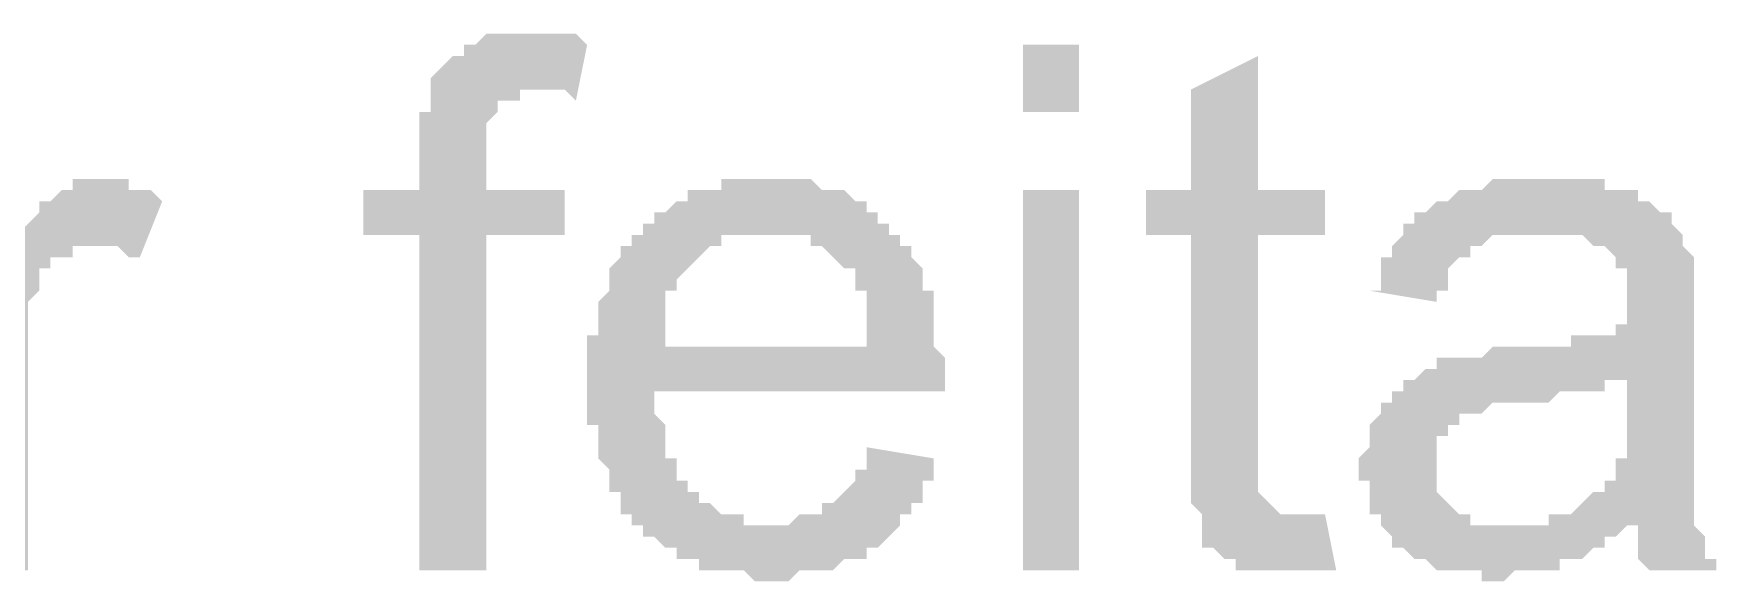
# Model space of a CAD drawing. Header units: millimetres. Extents: x 3949 to 6037, y -1956 to 1273.
# Drawn here: x 4881.75 to 4889.1, y -1657.75 to -1655.36 of the extents above; entities that cross this region are included whole.
import ezdxf

# ---------------------------------------------------------------- set-up
doc = ezdxf.new("R2010")
doc.units = ezdxf.units.MM
doc.layers.add('PADRÃO DE ENTRADA', color=7, linetype='Continuous', lineweight=0)

msp = doc.modelspace()

# ---------------------------------------------------------------- hatches: boundary and pattern name
at = {"layer": 'PADRÃO DE ENTRADA', "transparency": 33554559}
for points in [[(4883.4384, -1657.7039), (4883.4384, -1656.2393), (4883.1943, -1656.2393), (4883.1943, -1656.044), (4883.4384, -1656.044), (4883.4384, -1655.8487), (4883.4384, -1655.7999), (4883.4384, -1655.7999), (4883.4384, -1655.7511), (4883.4384, -1655.7023), (4883.4873, -1655.7023), (4883.4873, -1655.6535), (4883.4873, -1655.6046), (4883.4873, -1655.6046), (4883.4873, -1655.5558), (4883.4873, -1655.5558), (4883.5361, -1655.507), (4883.5361, -1655.507), (4883.5849, -1655.4582), (4883.5849, -1655.4582), (4883.6337, -1655.4582), (4883.6337, -1655.4094), (4883.6337, -1655.4094), (4883.6826, -1655.4094), (4883.6826, -1655.4094), (4883.7314, -1655.3605), (4883.7802, -1655.3605), (4883.7802, -1655.3605), (4883.829, -1655.3605), (4883.8778, -1655.3605), (4883.8778, -1655.3605), (4883.9267, -1655.3605), (4883.9267, -1655.3605), (4883.9755, -1655.3605), (4884.0243, -1655.3605), (4884.0243, -1655.3605), (4884.0731, -1655.3605), (4884.1219, -1655.3605), (4884.1219, -1655.3605), (4884.1708, -1655.4094), (4884.1708, -1655.4094), (4884.1219, -1655.6535), (4884.1219, -1655.6535), (4884.0731, -1655.6046), (4884.0243, -1655.6046), (4884.0243, -1655.6046), (4883.9755, -1655.6046), (4883.9755, -1655.6046), (4883.9267, -1655.6046), (4883.8778, -1655.6046), (4883.8778, -1655.6535), (4883.829, -1655.6535), (4883.829, -1655.6535), (4883.7802, -1655.6535), (4883.7802, -1655.6535), (4883.7802, -1655.7023), (4883.7802, -1655.7023), (4883.7314, -1655.7511), (4883.7314, -1655.7511), (4883.7314, -1655.7999), (4883.7314, -1655.8487), (4883.7314, -1655.8976), (4883.7314, -1656.044), (4884.0731, -1656.044), (4884.0731, -1656.2393), (4883.7314, -1656.2393), (4883.7314, -1657.7039)], [(4887.3929, -1657.4598), (4887.4417, -1657.7039), (4887.3929, -1657.7039), (4887.3441, -1657.7039), (4887.3441, -1657.7039), (4887.2953, -1657.7039), (4887.2464, -1657.7039), (4887.2464, -1657.7039), (4887.1976, -1657.7039), (4887.1488, -1657.7039), (4887.1488, -1657.7039), (4887.1, -1657.7039), (4887.0512, -1657.7039), (4887.0512, -1657.7039), (4887.0023, -1657.7039), (4887.0023, -1657.6551), (4886.9535, -1657.6551), (4886.9535, -1657.6551), (4886.9047, -1657.6063), (4886.9047, -1657.6063), (4886.8559, -1657.6063), (4886.8559, -1657.5575), (4886.8559, -1657.5575), (4886.8559, -1657.5086), (4886.8559, -1657.5086), (4886.8559, -1657.4598), (4886.8559, -1657.4598), (4886.8071, -1657.411), (4886.8071, -1657.411), (4886.8071, -1657.3622), (4886.8071, -1657.3134), (4886.8071, -1657.2645), (4886.8071, -1657.2157), (4886.8071, -1657.2157), (4886.8071, -1656.2393), (4886.6118, -1656.2393), (4886.6118, -1656.044), (4886.8071, -1656.044), (4886.8071, -1655.6046), (4887.1, -1655.4582), (4887.1, -1656.044), (4887.3929, -1656.044), (4887.3929, -1656.2393), (4887.1, -1656.2393), (4887.1, -1657.2157), (4887.1, -1657.2645), (4887.1, -1657.3134), (4887.1, -1657.3134), (4887.1, -1657.3622), (4887.1, -1657.3622), (4887.1488, -1657.411), (4887.1488, -1657.411), (4887.1488, -1657.411), (4887.1976, -1657.4598), (4887.1976, -1657.4598), (4887.2464, -1657.4598), (4887.2464, -1657.4598), (4887.2953, -1657.4598), (4887.2953, -1657.4598), (4887.3441, -1657.4598), (4887.3929, -1657.4598)], [(4881.4368, -1657.7039), (4881.4368, -1656.044), (4881.6809, -1656.044), (4881.6809, -1656.2881), (4881.6809, -1656.2393), (4881.7297, -1656.1905), (4881.7297, -1656.1905), (4881.7786, -1656.1417), (4881.7786, -1656.1417), (4881.7786, -1656.0928), (4881.8274, -1656.0928), (4881.8274, -1656.0928), (4881.8762, -1656.044), (4881.8762, -1656.044), (4881.8762, -1656.044), (4881.925, -1656.044), (4881.925, -1655.9952), (4881.9738, -1655.9952), (4882.0227, -1655.9952), (4882.0227, -1655.9952), (4882.0227, -1655.9952), (4882.0715, -1655.9952), (4882.1203, -1655.9952), (4882.1203, -1655.9952), (4882.1691, -1655.9952), (4882.1691, -1656.044), (4882.2179, -1656.044), (4882.2668, -1656.044), (4882.2668, -1656.044), (4882.3156, -1656.0928), (4882.3156, -1656.0928), (4882.2179, -1656.337), (4882.2179, -1656.337), (4882.1691, -1656.337), (4882.1203, -1656.2881), (4882.1203, -1656.2881), (4882.0715, -1656.2881), (4882.0715, -1656.2881), (4882.0227, -1656.2881), (4881.9738, -1656.2881), (4881.9738, -1656.2881), (4881.925, -1656.2881), (4881.925, -1656.337), (4881.8762, -1656.337), (4881.8762, -1656.337), (4881.8274, -1656.337), (4881.8274, -1656.3858), (4881.7786, -1656.3858), (4881.7786, -1656.4346), (4881.7786, -1656.4834), (4881.7786, -1656.4834), (4881.7786, -1656.4834), (4881.7297, -1656.5322), (4881.7297, -1656.5322), (4881.7297, -1656.5811), (4881.7297, -1656.6299), (4881.7297, -1656.6299), (4881.7297, -1656.6787), (4881.7297, -1656.7275), (4881.7297, -1656.7275), (4881.7297, -1656.7763), (4881.7297, -1656.8252), (4881.7297, -1656.8252), (4881.7297, -1657.7039)]]:
    msp.add_hatch(color=7, dxfattribs=at).paths.add_polyline_path(points)
h = msp.add_hatch(color=7, dxfattribs=at)
h.paths.add_polyline_path([(4885.3913, -1657.1669), (4885.6842, -1657.2157), (4885.6842, -1657.2157), (4885.6842, -1657.2645), (4885.6842, -1657.3134), (4885.6354, -1657.3134), (4885.6354, -1657.3622), (4885.6354, -1657.3622), (4885.6354, -1657.411), (4885.5866, -1657.411), (4885.5866, -1657.4598), (4885.5377, -1657.4598), (4885.5377, -1657.5086), (4885.5377, -1657.5086), (4885.4889, -1657.5575), (4885.4889, -1657.5575), (4885.4401, -1657.6063), (4885.4401, -1657.6063), (4885.4401, -1657.6063), (4885.3913, -1657.6063), (4885.3913, -1657.6551), (4885.3424, -1657.6551), (4885.3424, -1657.6551), (4885.2936, -1657.6551), (4885.2448, -1657.7039), (4885.2448, -1657.7039), (4885.196, -1657.7039), (4885.196, -1657.7039), (4885.1472, -1657.7039), (4885.0983, -1657.7039), (4885.0983, -1657.7039), (4885.0495, -1657.7527), (4885.0007, -1657.7527), (4884.9519, -1657.7527), (4884.9519, -1657.7527), (4884.9519, -1657.7527), (4884.9031, -1657.7527), (4884.8542, -1657.7039), (4884.8542, -1657.7039), (4884.8054, -1657.7039), (4884.7566, -1657.7039), (4884.7566, -1657.7039), (4884.7078, -1657.7039), (4884.659, -1657.7039), (4884.659, -1657.6551), (4884.6101, -1657.6551), (4884.6101, -1657.6551), (4884.5613, -1657.6551), (4884.5613, -1657.6063), (4884.5125, -1657.6063), (4884.5125, -1657.6063), (4884.4637, -1657.5575), (4884.4637, -1657.5575), (4884.4149, -1657.5575), (4884.4149, -1657.5086), (4884.4149, -1657.5086), (4884.366, -1657.5086), (4884.366, -1657.4598), (4884.3172, -1657.4598), (4884.3172, -1657.411), (4884.3172, -1657.411), (4884.3172, -1657.3622), (4884.2684, -1657.3622), (4884.2684, -1657.3134), (4884.2684, -1657.3134), (4884.2684, -1657.2645), (4884.2196, -1657.2157), (4884.2196, -1657.2157), (4884.2196, -1657.1669), (4884.2196, -1657.1669), (4884.2196, -1657.1181), (4884.2196, -1657.0693), (4884.1708, -1657.0693), (4884.1708, -1657.0204), (4884.1708, -1656.9716), (4884.1708, -1656.9228), (4884.1708, -1656.9228), (4884.1708, -1656.874), (4884.1708, -1656.8252), (4884.1708, -1656.8252), (4884.1708, -1656.7763), (4884.1708, -1656.7275), (4884.1708, -1656.6787), (4884.2196, -1656.6787), (4884.2196, -1656.6299), (4884.2196, -1656.5811), (4884.2196, -1656.5811), (4884.2196, -1656.5322), (4884.2196, -1656.5322), (4884.2684, -1656.4834), (4884.2684, -1656.4346), (4884.2684, -1656.4346), (4884.2684, -1656.3858), (4884.2684, -1656.3858), (4884.3172, -1656.337), (4884.3172, -1656.337), (4884.3172, -1656.2881), (4884.366, -1656.2881), (4884.366, -1656.2393), (4884.366, -1656.2393), (4884.4149, -1656.2393), (4884.4149, -1656.1905), (4884.4637, -1656.1905), (4884.4637, -1656.1417), (4884.5125, -1656.1417), (4884.5125, -1656.1417), (4884.5613, -1656.0928), (4884.5613, -1656.0928), (4884.6101, -1656.0928), (4884.6101, -1656.044), (4884.659, -1656.044), (4884.659, -1656.044), (4884.7078, -1656.044), (4884.7566, -1656.044), (4884.7566, -1655.9952), (4884.8054, -1655.9952), (4884.8054, -1655.9952), (4884.8542, -1655.9952), (4884.9031, -1655.9952), (4884.9031, -1655.9952), (4884.9519, -1655.9952), (4884.9519, -1655.9952), (4885.0007, -1655.9952), (4885.0007, -1655.9952), (4885.0495, -1655.9952), (4885.0983, -1655.9952), (4885.0983, -1655.9952), (4885.1472, -1655.9952), (4885.196, -1656.044), (4885.196, -1656.044), (4885.2448, -1656.044), (4885.2448, -1656.044), (4885.2936, -1656.044), (4885.3424, -1656.0928), (4885.3424, -1656.0928), (4885.3913, -1656.0928), (4885.3913, -1656.1417), (4885.4401, -1656.1417), (4885.4401, -1656.1905), (4885.4889, -1656.1905), (4885.4889, -1656.1905), (4885.4889, -1656.2393), (4885.5377, -1656.2393), (4885.5377, -1656.2881), (4885.5377, -1656.2881), (4885.5866, -1656.2881), (4885.5866, -1656.337), (4885.5866, -1656.337), (4885.6354, -1656.3858), (4885.6354, -1656.4346), (4885.6354, -1656.4346), (4885.6354, -1656.4834), (4885.6842, -1656.4834), (4885.6842, -1656.5322), (4885.6842, -1656.5322), (4885.6842, -1656.5811), (4885.6842, -1656.6299), (4885.6842, -1656.6299), (4885.6842, -1656.6787), (4885.6842, -1656.7275), (4885.733, -1656.7763), (4885.733, -1656.7763), (4885.733, -1656.8252), (4885.733, -1656.874), (4885.733, -1656.874), (4885.733, -1656.9228), (4885.733, -1656.9228), (4884.4637, -1656.9228), (4884.4637, -1656.9716), (4884.4637, -1657.0204), (4884.4637, -1657.0204), (4884.5125, -1657.0693), (4884.5125, -1657.1181), (4884.5125, -1657.1181), (4884.5125, -1657.1669), (4884.5125, -1657.2157), (4884.5613, -1657.2157), (4884.5613, -1657.2645), (4884.5613, -1657.2645), (4884.5613, -1657.3134), (4884.6101, -1657.3134), (4884.6101, -1657.3622), (4884.6101, -1657.3622), (4884.659, -1657.3622), (4884.659, -1657.411), (4884.7078, -1657.411), (4884.7078, -1657.411), (4884.7566, -1657.4598), (4884.7566, -1657.4598), (4884.8054, -1657.4598), (4884.8542, -1657.4598), (4884.8542, -1657.5086), (4884.9031, -1657.5086), (4884.9519, -1657.5086), (4884.9519, -1657.5086), (4884.9519, -1657.5086), (4885.0007, -1657.5086), (4885.0495, -1657.5086), (4885.0495, -1657.5086), (4885.0983, -1657.4598), (4885.1472, -1657.4598), (4885.1472, -1657.4598), (4885.196, -1657.4598), (4885.196, -1657.411), (4885.2448, -1657.411), (4885.2448, -1657.411), (4885.2936, -1657.3622), (4885.2936, -1657.3622), (4885.3424, -1657.3134), (4885.3424, -1657.3134), (4885.3424, -1657.2645), (4885.3913, -1657.2645), (4885.3913, -1657.2157), (4885.3913, -1657.2157), (4885.3913, -1657.1669), (4885.3913, -1657.1669)], flags=0)
h.paths.add_polyline_path([(4884.5125, -1656.7275), (4885.3913, -1656.7275), (4885.3913, -1656.6787), (4885.3913, -1656.6299), (4885.3913, -1656.5811), (4885.3913, -1656.5811), (4885.3913, -1656.5322), (4885.3913, -1656.4834), (4885.3424, -1656.4834), (4885.3424, -1656.4346), (4885.3424, -1656.4346), (4885.3424, -1656.3858), (4885.2936, -1656.3858), (4885.2936, -1656.3858), (4885.2448, -1656.337), (4885.2448, -1656.337), (4885.196, -1656.2881), (4885.196, -1656.2881), (4885.1472, -1656.2881), (4885.1472, -1656.2393), (4885.0983, -1656.2393), (4885.0983, -1656.2393), (4885.0495, -1656.2393), (4885.0007, -1656.2393), (4885.0007, -1656.2393), (4884.9519, -1656.2393), (4884.9031, -1656.2393), (4884.9031, -1656.2393), (4884.8542, -1656.2393), (4884.8542, -1656.2393), (4884.8054, -1656.2393), (4884.7566, -1656.2393), (4884.7566, -1656.2881), (4884.7078, -1656.2881), (4884.7078, -1656.2881), (4884.659, -1656.337), (4884.659, -1656.337), (4884.659, -1656.337), (4884.6101, -1656.3858), (4884.6101, -1656.3858), (4884.5613, -1656.4346), (4884.5613, -1656.4346), (4884.5613, -1656.4834), (4884.5125, -1656.4834), (4884.5125, -1656.5322), (4884.5125, -1656.5811), (4884.5125, -1656.5811), (4884.5125, -1656.6299), (4884.5125, -1656.6787), (4884.5125, -1656.6787), (4884.5125, -1656.7275)], flags=0)
h = msp.add_hatch(color=7, dxfattribs=at)
h.paths.add_polyline_path([(4888.7599, -1657.5086), (4888.7111, -1657.5086), (4888.6622, -1657.5575), (4888.6622, -1657.5575), (4888.6134, -1657.5575), (4888.6134, -1657.6063), (4888.5646, -1657.6063), (4888.5646, -1657.6063), (4888.5158, -1657.6551), (4888.5158, -1657.6551), (4888.467, -1657.6551), (4888.467, -1657.6551), (4888.4181, -1657.6551), (4888.4181, -1657.7039), (4888.3693, -1657.7039), (4888.3693, -1657.7039), (4888.3205, -1657.7039), (4888.2717, -1657.7039), (4888.2717, -1657.7039), (4888.2229, -1657.7039), (4888.174, -1657.7527), (4888.174, -1657.7527), (4888.1252, -1657.7527), (4888.0764, -1657.7527), (4888.0764, -1657.7039), (4888.0276, -1657.7039), (4887.9788, -1657.7039), (4887.9299, -1657.7039), (4887.9299, -1657.7039), (4887.8811, -1657.7039), (4887.8811, -1657.7039), (4887.8323, -1657.6551), (4887.8323, -1657.6551), (4887.7835, -1657.6551), (4887.7835, -1657.6551), (4887.7347, -1657.6063), (4887.7347, -1657.6063), (4887.6858, -1657.6063), (4887.6858, -1657.5575), (4887.6858, -1657.5575), (4887.637, -1657.5086), (4887.637, -1657.5086), (4887.637, -1657.4598), (4887.5882, -1657.4598), (4887.5882, -1657.411), (4887.5882, -1657.411), (4887.5882, -1657.3622), (4887.5882, -1657.3134), (4887.5394, -1657.3134), (4887.5394, -1657.2645), (4887.5394, -1657.2645), (4887.5394, -1657.2157), (4887.5882, -1657.1669), (4887.5882, -1657.1669), (4887.5882, -1657.1181), (4887.5882, -1657.1181), (4887.5882, -1657.0693), (4887.637, -1657.0204), (4887.637, -1657.0204), (4887.637, -1657.0204), (4887.637, -1656.9716), (4887.6858, -1656.9716), (4887.6858, -1656.9228), (4887.7347, -1656.9228), (4887.7347, -1656.874), (4887.7835, -1656.874), (4887.7835, -1656.874), (4887.8323, -1656.8252), (4887.8323, -1656.8252), (4887.8811, -1656.8252), (4887.8811, -1656.7763), (4887.9299, -1656.7763), (4887.9788, -1656.7763), (4887.9788, -1656.7763), (4888.0276, -1656.7763), (4888.0276, -1656.7763), (4888.0764, -1656.7763), (4888.1252, -1656.7275), (4888.1252, -1656.7275), (4888.174, -1656.7275), (4888.2229, -1656.7275), (4888.2717, -1656.7275), (4888.3205, -1656.7275), (4888.3205, -1656.7275), (4888.3693, -1656.7275), (4888.4181, -1656.7275), (4888.467, -1656.7275), (4888.467, -1656.6787), (4888.5158, -1656.6787), (4888.5646, -1656.6787), (4888.5646, -1656.6787), (4888.6134, -1656.6787), (4888.6134, -1656.6787), (4888.6622, -1656.6787), (4888.6622, -1656.6299), (4888.7111, -1656.6299), (4888.7111, -1656.6299), (4888.7111, -1656.5811), (4888.7111, -1656.5811), (4888.7111, -1656.5811), (4888.7111, -1656.5322), (4888.7111, -1656.4834), (4888.7111, -1656.4346), (4888.7111, -1656.4346), (4888.7111, -1656.3858), (4888.6622, -1656.3858), (4888.6622, -1656.337), (4888.6622, -1656.337), (4888.6622, -1656.337), (4888.6134, -1656.2881), (4888.6134, -1656.2881), (4888.5646, -1656.2881), (4888.5646, -1656.2881), (4888.5158, -1656.2393), (4888.467, -1656.2393), (4888.467, -1656.2393), (4888.4181, -1656.2393), (4888.3693, -1656.2393), (4888.3693, -1656.2393), (4888.3205, -1656.2393), (4888.2717, -1656.2393), (4888.2229, -1656.2393), (4888.2229, -1656.2393), (4888.174, -1656.2393), (4888.1252, -1656.2393), (4888.1252, -1656.2393), (4888.0764, -1656.2881), (4888.0764, -1656.2881), (4888.0276, -1656.2881), (4888.0276, -1656.2881), (4888.0276, -1656.337), (4887.9788, -1656.337), (4887.9788, -1656.337), (4887.9299, -1656.3858), (4887.9299, -1656.3858), (4887.9299, -1656.4346), (4887.9299, -1656.4834), (4887.8811, -1656.4834), (4887.8811, -1656.5322), (4887.8811, -1656.5322), (4887.5882, -1656.4834), (4887.637, -1656.4834), (4887.637, -1656.4346), (4887.637, -1656.3858), (4887.637, -1656.3858), (4887.637, -1656.337), (4887.6858, -1656.337), (4887.6858, -1656.2881), (4887.6858, -1656.2881), (4887.7347, -1656.2393), (4887.7347, -1656.2393), (4887.7347, -1656.1905), (4887.7835, -1656.1905), (4887.7835, -1656.1417), (4887.8323, -1656.1417), (4887.8323, -1656.1417), (4887.8811, -1656.0928), (4887.8811, -1656.0928), (4887.9299, -1656.0928), (4887.9788, -1656.044), (4887.9788, -1656.044), (4888.0276, -1656.044), (4888.0276, -1656.044), (4888.0764, -1656.044), (4888.0764, -1656.044), (4888.1252, -1655.9952), (4888.174, -1655.9952), (4888.174, -1655.9952), (4888.2229, -1655.9952), (4888.2717, -1655.9952), (4888.2717, -1655.9952), (4888.3205, -1655.9952), (4888.3693, -1655.9952), (4888.4181, -1655.9952), (4888.4181, -1655.9952), (4888.467, -1655.9952), (4888.5158, -1655.9952), (4888.5158, -1655.9952), (4888.5646, -1655.9952), (4888.6134, -1655.9952), (4888.6134, -1656.044), (4888.6622, -1656.044), (4888.6622, -1656.044), (4888.7111, -1656.044), (4888.7599, -1656.044), (4888.7599, -1656.0928), (4888.8087, -1656.0928), (4888.8087, -1656.0928), (4888.8575, -1656.1417), (4888.8575, -1656.1417), (4888.9063, -1656.1417), (4888.9063, -1656.1905), (4888.9063, -1656.1905), (4888.9552, -1656.2393), (4888.9552, -1656.2393), (4888.9552, -1656.2881), (4888.9552, -1656.2881), (4889.004, -1656.337), (4889.004, -1656.3858), (4889.004, -1656.3858), (4889.004, -1656.3858), (4889.004, -1656.4346), (4889.004, -1656.4834), (4889.004, -1656.4834), (4889.004, -1656.5322), (4889.004, -1656.5811), (4889.004, -1656.6299), (4889.004, -1656.6299), (4889.004, -1657.0204), (4889.004, -1657.0693), (4889.004, -1657.1181), (4889.004, -1657.1181), (4889.004, -1657.1669), (4889.004, -1657.2157), (4889.004, -1657.2645), (4889.004, -1657.3134), (4889.004, -1657.3134), (4889.004, -1657.3622), (4889.004, -1657.3622), (4889.004, -1657.411), (4889.004, -1657.411), (4889.004, -1657.4598), (4889.004, -1657.4598), (4889.004, -1657.5086), (4889.004, -1657.5086), (4889.004, -1657.5086), (4889.0528, -1657.5575), (4889.0528, -1657.6063), (4889.0528, -1657.6063), (4889.0528, -1657.6551), (4889.1016, -1657.6551), (4889.1016, -1657.7039), (4888.8087, -1657.7039), (4888.7599, -1657.6551), (4888.7599, -1657.6551), (4888.7599, -1657.6063), (4888.7599, -1657.5575), (4888.7599, -1657.5575), (4888.7599, -1657.5086), (4888.7599, -1657.5086)], flags=0)
h.paths.add_polyline_path([(4888.7111, -1656.874), (4888.7111, -1656.874), (4888.6622, -1656.874), (4888.6622, -1656.874), (4888.6134, -1656.874), (4888.6134, -1656.9228), (4888.5646, -1656.9228), (4888.5158, -1656.9228), (4888.5158, -1656.9228), (4888.467, -1656.9228), (4888.4181, -1656.9228), (4888.4181, -1656.9228), (4888.3693, -1656.9716), (4888.3205, -1656.9716), (4888.2717, -1656.9716), (4888.2717, -1656.9716), (4888.2229, -1656.9716), (4888.174, -1656.9716), (4888.1252, -1656.9716), (4888.1252, -1656.9716), (4888.0764, -1657.0204), (4888.0276, -1657.0204), (4888.0276, -1657.0204), (4888.0276, -1657.0204), (4887.9788, -1657.0204), (4887.9788, -1657.0693), (4887.9299, -1657.0693), (4887.9299, -1657.1181), (4887.8811, -1657.1181), (4887.8811, -1657.1181), (4887.8811, -1657.1669), (4887.8811, -1657.2157), (4887.8811, -1657.2157), (4887.8811, -1657.2645), (4887.8811, -1657.2645), (4887.8811, -1657.3134), (4887.8811, -1657.3622), (4887.8811, -1657.3622), (4887.9299, -1657.411), (4887.9299, -1657.411), (4887.9299, -1657.411), (4887.9788, -1657.4598), (4887.9788, -1657.4598), (4888.0276, -1657.4598), (4888.0276, -1657.5086), (4888.0764, -1657.5086), (4888.1252, -1657.5086), (4888.1252, -1657.5086), (4888.174, -1657.5086), (4888.174, -1657.5086), (4888.2229, -1657.5086), (4888.2717, -1657.5086), (4888.2717, -1657.5086), (4888.3205, -1657.5086), (4888.3693, -1657.5086), (4888.3693, -1657.4598), (4888.4181, -1657.4598), (4888.467, -1657.4598), (4888.467, -1657.4598), (4888.467, -1657.4598), (4888.5158, -1657.411), (4888.5158, -1657.411), (4888.5646, -1657.3622), (4888.5646, -1657.3622), (4888.6134, -1657.3622), (4888.6134, -1657.3134), (4888.6622, -1657.3134), (4888.6622, -1657.2645), (4888.6622, -1657.2645), (4888.6622, -1657.2157), (4888.7111, -1657.2157), (4888.7111, -1657.1669), (4888.7111, -1657.1181), (4888.7111, -1657.1181), (4888.7111, -1657.0693), (4888.7111, -1657.0204), (4888.7111, -1657.0204), (4888.7111, -1656.9716), (4888.7111, -1656.9716)], flags=0)

# ---------------------------------------------------------------- linework, layer by layer
at = {"layer": 'PADRÃO DE ENTRADA', "color": 7, "lineweight": 0, "transparency": 33554559}
for points in [[(4886.0748, -1655.7023), (4886.0748, -1655.4094), (4886.3189, -1655.7023), (4886.3189, -1655.4094)], [(4886.0748, -1657.7039), (4886.0748, -1656.044), (4886.3189, -1657.7039), (4886.3189, -1656.044)]]:
    msp.add_solid(points, dxfattribs=at)

doc.saveas('drawing.dxf')
